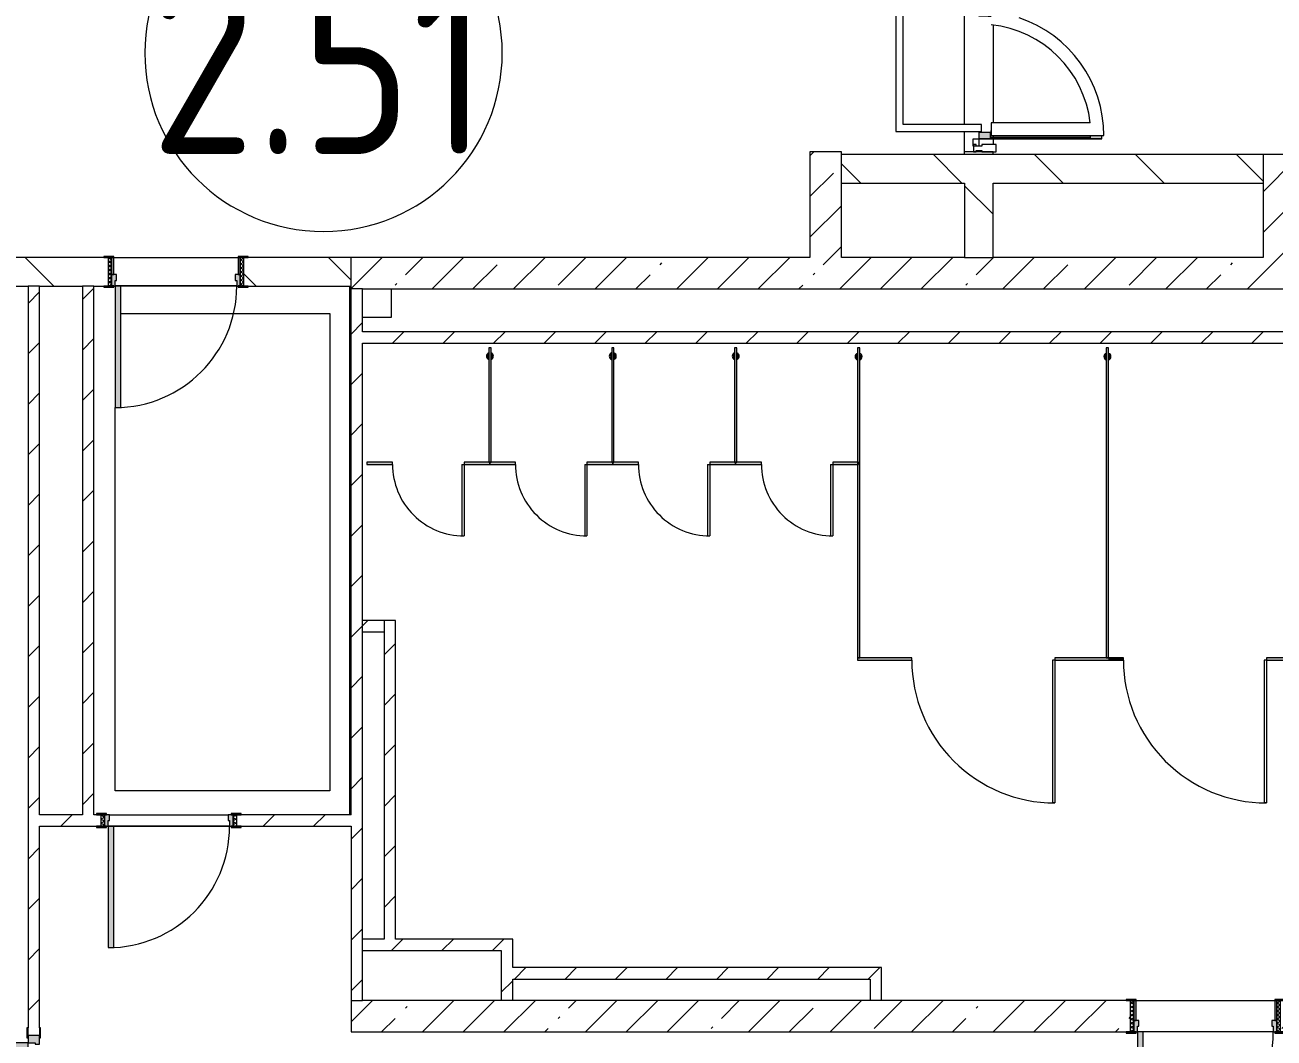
# Model space of a CAD drawing. Header units: millimetres. Extents: x 11693 to 241752, y -8553 to 29926.
# Drawn here: x 181669 to 190405, y 5138 to 12227 of the extents above; entities that cross this region are included whole.
import ezdxf

# ---------------------------------------------------------------- set-up
doc = ezdxf.new("R2010")
doc.units = ezdxf.units.MM
for name, color, linetype, lineweight in [('A-AREA-IDEN', 7, 'Continuous', 9), ('A-DETL', 7, 'Continuous', 5), ('A-DOOR-6', 7, 'Continuous', 5), ('A-GENM-2', 7, 'Continuous', 5), ('A-GLAZ-CWMG-2', 7, 'Continuous', 5), ('A-WALL-2', 7, 'Continuous', 9), ('I-WALL-3', 7, 'Continuous', 5)]:
    doc.layers.add(name, color=color, linetype=linetype, lineweight=lineweight)
for name, color, linetype, lineweight, true_color in [('A-DETL-GENF-3', 7, 'Continuous', 5, 0xe2e2e2), ('A-DETL-GENF-4', 7, 'Continuous', 5, 0xaaaaaa), ('A-DOOR-2', 7, 'Continuous', 5, 0xaaaaaa), ('A-DOOR-3', 7, 'Continuous', 5, 0xe2e2e2), ('A-DOOR-FRAM-2', 7, 'Continuous', 5, 0xe2e2e2), ('A-DOOR-FRAM-3', 7, 'Continuous', 5, 0xaaaaaa), ('A-FLOR-1', 7, 'Continuous', 5, 0xaaaaaa), ('A-GENM-4', 7, 'Continuous', 5, 0xe2ddcd)]:
    doc.layers.add(name, color=color, linetype=linetype, lineweight=lineweight, true_color=true_color)
doc.styles.add('GOST Common_3', font='GOST_Common.ttf', dxfattribs={"width": 0.9, "height": 1250})
pattern_1 = [(45, (89739.81, 0), (-176.7767, 176.7767), [])]
pattern_2 = [(45, (89739.8, 0), (-285.1231, 285.1231), []), (45, (90024.94, 0), (-285.1231, 285.1231), [504.031, -100.806, 16.764, -84.042])]
pattern_3 = [(135, (89739.8, 0), (-353.5534, -353.5534), [])]

# ---------------------------------------------------------------- blocks, each defined once
blk = doc.blocks.new('110_Дверь_СКБ_1Ст_Внутренняя1 - Д-7а_л__950x2100h_Туалет-V103-Общий план 2 этажа с размещением фрагментов 2_1-2_7')
at = {"layer": 'A-DOOR-2'}
h = blk.add_hatch(dxfattribs=at)
h.set_pattern_fill('FP_94', color=256, style=0, pattern_type=2)
h.set_pattern_definition([(135, (1776.41, 174.685), (-14.14214, -14.14214), []), (225, (1776.41, 174.685), (14.14214, -14.14214), [])])
h.paths.add_polyline_path([(537.5, 110), (512.5, 110), (512.5, -110), (537.5, -110)])
at = {"layer": 'A-DOOR-3'}
h = blk.add_hatch(color=256, dxfattribs=at)
h.paths.add_polyline_path([(487.5, 110), (487.5, 70), (477.5, 70), (477.5, 30), (512.5, 30), (512.5, 110)])
h.paths.add_polyline_path([(-462.5, 110), (-487.5, 110), (-487.5, 30), (-452.5, 30), (-452.5, 70), (-462.5, 70)])
at = {"layer": 'A-DOOR-FRAM-2'}
for points in [[(447.5, 1060), (447.5, 110), (487.5, 110), (487.5, 1060)], [(-542.5, 118), (-542.5, 110), (-472.5, 110), (-472.5, 118)], [(567.5, 118), (497.5, 118), (497.5, 110), (567.5, 110)], [(-472.5, 30), (-487.5, 30), (-487.5, -110), (-472.5, -110)], [(512.5, 30), (497.5, 30), (497.5, -110), (512.5, -110)], [(-542.5, -110), (-542.5, -118), (-472.5, -118), (-472.5, -110)], [(567.5, -110), (497.5, -110), (497.5, -118), (567.5, -118)]]:
    blk.add_hatch(color=256, dxfattribs=at).paths.add_polyline_path(points)
at = {"layer": 'A-DOOR-FRAM-3'}
h = blk.add_hatch(dxfattribs=at)
h.set_pattern_fill('FP_95', color=256, style=0, pattern_type=2)
h.set_pattern_definition([(45, (-346.384, 174.685), (-14.1421, 14.1421), []), (135, (-346.384, 174.685), (-14.1421, -14.1421), [])])
h.paths.add_polyline_path([(-487.5, 110), (-512.5, 110), (-512.5, -110), (-487.5, -110)])
at = {"layer": 'A-DOOR-2'}
for p, q in [((487.5, 1060), (447.5, 1060)), ((447.5, 1060), (447.5, 110)), ((487.5, 110), (487.5, 1060)), ((447.5, 110), (487.5, 110))]:
    blk.add_line(p, q, dxfattribs=at)
blk.add_arc((487.5, 110), 950, 90, 180, dxfattribs=at)
at = {"layer": 'A-DOOR-FRAM-3'}
for p, q in [((-472.5, 118), (-542.5, 118)), ((-542.5, 118), (-542.5, 110)), ((-542.5, 110), (-472.5, 110)), ((-487.5, 110), (-512.5, 110)), ((-512.5, 110), (-512.5, -110)), ((-462.5, 110), (-487.5, 110)), ((-487.5, 110), (-487.5, 30)), ((-487.5, -110), (-487.5, 110)), ((-472.5, 110), (-487.5, 110)), ((-487.5, 110), (-487.5, 109)), ((-487.5, 109), (-472.5, 109)), ((-472.5, 110), (-472.5, 118)), ((-472.5, 109), (-472.5, 110)), ((-462.5, 70), (-462.5, 110)), ((487.5, 110), (487.5, 70)), ((512.5, 110), (487.5, 110)), ((567.5, 118), (497.5, 118)), ((497.5, 118), (497.5, 110)), ((512.5, 110), (497.5, 110)), ((497.5, 110), (497.5, 109)), ((497.5, 110), (567.5, 110)), ((497.5, 109), (512.5, 109)), ((512.5, 30), (512.5, 110)), ((537.5, 110), (512.5, 110)), ((512.5, 110), (512.5, -110)), ((512.5, 109), (512.5, 110)), ((537.5, -110), (537.5, 110)), ((567.5, 110), (567.5, 118)), ((-487.5, 30), (-452.5, 30)), ((-472.5, 30), (-487.5, 30)), ((-487.5, 30), (-487.5, -110)), ((-472.5, -110), (-472.5, 30)), ((-452.5, 70), (-462.5, 70)), ((-452.5, 30), (-452.5, 70)), ((487.5, 70), (477.5, 70)), ((477.5, 70), (477.5, 30)), ((477.5, 30), (512.5, 30)), ((512.5, 30), (497.5, 30)), ((497.5, 30), (497.5, -110)), ((512.5, -110), (512.5, 30)), ((-472.5, -110), (-542.5, -110)), ((-542.5, -110), (-542.5, -118)), ((-542.5, -118), (-472.5, -118)), ((-512.5, -110), (-487.5, -110)), ((-487.5, -110), (-472.5, -110)), ((-472.5, -118), (-472.5, -110)), ((497.5, -110), (512.5, -110)), ((567.5, -110), (497.5, -110)), ((497.5, -110), (497.5, -118)), ((497.5, -118), (567.5, -118)), ((512.5, -110), (537.5, -110)), ((567.5, -118), (567.5, -110))]:
    blk.add_line(p, q, dxfattribs=at)
blk = doc.blocks.new('110_Дверь_СКБ_2Ст - Д-5_п_ Из игровой в коридор-32215844-Общий план 2 этажа с размещением фрагментов 2_1-2_7')
at = {"layer": 'A-DOOR-3'}
for points in [[(-637.5, 940), (-637.5, 40), (-587.5, 40), (-587.5, 940)], [(612.5, 440), (612.5, 40), (662.5, 40), (662.5, 440)]]:
    blk.add_hatch(color=256, dxfattribs=at).paths.add_polyline_path(points)
h = blk.add_hatch(color=256, dxfattribs=at)
h.paths.add_polyline_path([(-687.5, 40), (-687.5, -40), (-627.5, -40), (-627.5, -10), (-637.5, -10), (-637.5, 40)])
h.paths.add_polyline_path([(652.5, -40), (712.5, -40), (712.5, 40), (662.5, 40), (662.5, -10), (652.5, -10)])
at = {"layer": 'A-DOOR-FRAM-2'}
for points in [[(-742.5, 40), (-672.5, 40), (-672.5, 48), (-742.5, 48)], [(697.5, 40), (767.5, 40), (767.5, 48), (697.5, 48)], [(-742.5, -48), (-672.5, -48), (-672.5, -40), (-742.5, -40)], [(697.5, -48), (767.5, -48), (767.5, -40), (697.5, -40)]]:
    blk.add_hatch(color=256, dxfattribs=at).paths.add_polyline_path(points)
at = {"layer": 'A-DOOR-2'}
for p, q in [((-637.5, 940), (-637.5, 40)), ((-587.5, 940), (-637.5, 940)), ((-587.5, 40), (-587.5, 940)), ((662.5, 440), (612.5, 440)), ((612.5, 440), (612.5, 40)), ((662.5, 40), (662.5, 440)), ((-637.5, 40), (-587.5, 40)), ((612.5, 40), (662.5, 40))]:
    blk.add_line(p, q, dxfattribs=at)
for centre, radius, start, end in [((-637.5, 40), 900, 0, 90), ((662.5, 40), 400, 90, 180)]:
    blk.add_arc(centre, radius, start, end, dxfattribs=at)
at = {"layer": 'A-DOOR-FRAM-3'}
for p, q in [((-672.5, 48), (-742.5, 48)), ((-742.5, 48), (-742.5, 40)), ((-742.5, 40), (-672.5, 40)), ((-637.5, 40), (-687.5, 40)), ((-687.5, 40), (-687.5, -40)), ((-672.5, 40), (-672.5, 48)), ((-637.5, -10), (-637.5, 40)), ((662.5, 40), (662.5, -10)), ((712.5, 40), (662.5, 40)), ((767.5, 48), (697.5, 48)), ((697.5, 48), (697.5, 40)), ((697.5, 40), (767.5, 40)), ((712.5, -40), (712.5, 40)), ((767.5, 40), (767.5, 48)), ((-672.5, -40), (-742.5, -40)), ((-742.5, -40), (-742.5, -48)), ((-742.5, -48), (-672.5, -48)), ((-672.5, -39), (-687.5, -39)), ((-687.5, -39), (-687.5, -40)), ((-687.5, -40), (-627.5, -40)), ((-687.5, -40), (-672.5, -40)), ((-672.5, -40), (-672.5, -39)), ((-672.5, -48), (-672.5, -40)), ((-627.5, -10), (-637.5, -10)), ((-627.5, -40), (-627.5, -10)), ((662.5, -10), (652.5, -10)), ((652.5, -10), (652.5, -40)), ((652.5, -40), (712.5, -40)), ((712.5, -39), (697.5, -39)), ((697.5, -39), (697.5, -40)), ((697.5, -40), (712.5, -40)), ((767.5, -40), (697.5, -40)), ((697.5, -40), (697.5, -48)), ((697.5, -48), (767.5, -48)), ((712.5, -40), (712.5, -39)), ((767.5, -48), (767.5, -40))]:
    blk.add_line(p, q, dxfattribs=at)
blk = doc.blocks.new('110_Дверь_СКБ_1Ст_Внутренняя1 - Д-8 950x2100h_охрана-V108-Общий план 2 этажа с размещением фрагментов 2_1-2_7')
at = {"layer": 'A-DOOR-2'}
h = blk.add_hatch(dxfattribs=at)
h.set_pattern_fill('FP_62', color=256, style=0, pattern_type=2)
h.set_pattern_definition([(135, (1826.41, 164.685), (-14.14214, -14.14214), []), (225, (1826.41, 164.685), (14.14214, -14.14214), [])])
h.paths.add_polyline_path([(487.5, 100), (462.5, 100), (462.5, -100), (487.5, -100)])
at = {"layer": 'A-DOOR-3'}
h = blk.add_hatch(color=256, dxfattribs=at)
h.paths.add_polyline_path([(-437.5, 100), (-437.5, 20), (-402.5, 20), (-402.5, 60), (-412.5, 60), (-412.5, 100)])
h.paths.add_polyline_path([(462.5, 100), (437.5, 100), (437.5, 60), (427.5, 60), (427.5, 20), (462.5, 20)])
at = {"layer": 'A-DOOR-FRAM-2'}
for points in [[(397.5, 950), (397.5, 100), (437.5, 100), (437.5, 950)], [(-492.5, 108), (-492.5, 100), (-422.5, 100), (-422.5, 108)], [(517.5, 108), (447.5, 108), (447.5, 100), (517.5, 100)], [(-422.5, 20), (-437.5, 20), (-437.5, -100), (-422.5, -100)], [(462.5, 20), (447.5, 20), (447.5, -100), (462.5, -100)], [(-492.5, -100), (-492.5, -108), (-422.5, -108), (-422.5, -100)], [(447.5, -100), (447.5, -108), (517.5, -108), (517.5, -100)]]:
    blk.add_hatch(color=256, dxfattribs=at).paths.add_polyline_path(points)
at = {"layer": 'A-DOOR-FRAM-3'}
h = blk.add_hatch(dxfattribs=at)
h.set_pattern_fill('FP_63', color=256, style=0, pattern_type=2)
h.set_pattern_definition([(45, (-296.384, 164.685), (-14.1421, 14.1421), []), (135, (-296.384, 164.685), (-14.1421, -14.1421), [])])
h.paths.add_polyline_path([(-437.5, 100), (-462.5, 100), (-462.5, -100), (-437.5, -100)])
at = {"layer": 'A-DOOR-2'}
for p, q in [((437.5, 950), (397.5, 950)), ((397.5, 950), (397.5, 100)), ((437.5, 100), (437.5, 950)), ((397.5, 100), (437.5, 100))]:
    blk.add_line(p, q, dxfattribs=at)
blk.add_arc((437.5, 100), 850, 90, 180, dxfattribs=at)
at = {"layer": 'A-DOOR-FRAM-3'}
for p, q in [((-422.5, 108), (-492.5, 108)), ((-492.5, 108), (-492.5, 100)), ((-492.5, 100), (-422.5, 100)), ((-437.5, 100), (-462.5, 100)), ((-462.5, 100), (-462.5, -100)), ((-412.5, 100), (-437.5, 100)), ((-437.5, 100), (-437.5, 20)), ((-437.5, -100), (-437.5, 100)), ((-422.5, 100), (-437.5, 100)), ((-437.5, 100), (-437.5, 99)), ((-437.5, 99), (-422.5, 99)), ((-422.5, 100), (-422.5, 108)), ((-422.5, 99), (-422.5, 100)), ((-412.5, 60), (-412.5, 100)), ((437.5, 100), (437.5, 60)), ((462.5, 100), (437.5, 100)), ((517.5, 108), (447.5, 108)), ((447.5, 108), (447.5, 100)), ((462.5, 100), (447.5, 100)), ((447.5, 100), (447.5, 99)), ((447.5, 100), (517.5, 100)), ((447.5, 99), (462.5, 99)), ((462.5, 20), (462.5, 100)), ((487.5, 100), (462.5, 100)), ((462.5, 100), (462.5, -100)), ((462.5, 99), (462.5, 100)), ((487.5, -100), (487.5, 100)), ((517.5, 100), (517.5, 108)), ((-437.5, 20), (-402.5, 20)), ((-422.5, 20), (-437.5, 20)), ((-437.5, 20), (-437.5, -100)), ((-422.5, -100), (-422.5, 20)), ((-402.5, 60), (-412.5, 60)), ((-402.5, 20), (-402.5, 60)), ((437.5, 60), (427.5, 60)), ((427.5, 60), (427.5, 20)), ((427.5, 20), (462.5, 20)), ((462.5, 20), (447.5, 20)), ((447.5, 20), (447.5, -100)), ((462.5, -100), (462.5, 20)), ((-422.5, -100), (-492.5, -100)), ((-492.5, -100), (-492.5, -108)), ((-492.5, -108), (-422.5, -108)), ((-462.5, -100), (-437.5, -100)), ((-437.5, -100), (-422.5, -100)), ((-422.5, -108), (-422.5, -100)), ((447.5, -100), (462.5, -100)), ((517.5, -100), (447.5, -100)), ((447.5, -100), (447.5, -108)), ((447.5, -108), (517.5, -108)), ((462.5, -100), (487.5, -100)), ((517.5, -108), (517.5, -100))]:
    blk.add_line(p, q, dxfattribs=at)
blk = doc.blocks.new('110_Дверь_СКБ_1Ст_Внутренняя1 - Д-8 950x2100h_охрана-V109-Общий план 2 этажа с размещением фрагментов 2_1-2_7')
at = {"layer": 'A-DOOR-2'}
h = blk.add_hatch(dxfattribs=at)
h.set_pattern_fill('FP_98', color=256, style=0, pattern_type=2)
h.set_pattern_definition([(135, (1826.41, 104.685), (-14.14214, -14.14214), []), (225, (1826.41, 104.685), (14.14214, -14.14214), [])])
h.paths.add_polyline_path([(487.5, 40), (462.5, 40), (462.5, -40), (487.5, -40)])
at = {"layer": 'A-DOOR-3'}
h = blk.add_hatch(color=256, dxfattribs=at)
h.paths.add_polyline_path([(437.5, 40), (437.5, 0), (427.5, 0), (427.5, -40), (462.5, -40), (462.5, 40)])
h.paths.add_polyline_path([(-412.5, 40), (-437.5, 40), (-437.5, -40), (-402.5, -40), (-402.5, 0), (-412.5, 0)])
at = {"layer": 'A-DOOR-FRAM-2'}
for points in [[(397.5, 890), (397.5, 40), (437.5, 40), (437.5, 890)], [(-492.5, 48), (-492.5, 40), (-422.5, 40), (-422.5, 48)], [(517.5, 48), (447.5, 48), (447.5, 40), (517.5, 40)], [(-422.5, -40), (-492.5, -40), (-492.5, -48), (-422.5, -48)], [(447.5, -40), (447.5, -48), (517.5, -48), (517.5, -40)]]:
    blk.add_hatch(color=256, dxfattribs=at).paths.add_polyline_path(points)
at = {"layer": 'A-DOOR-FRAM-3'}
h = blk.add_hatch(dxfattribs=at)
h.set_pattern_fill('FP_99', color=256, style=0, pattern_type=2)
h.set_pattern_definition([(45, (-296.384, 104.685), (-14.1421, 14.1421), []), (135, (-296.384, 104.685), (-14.1421, -14.1421), [])])
h.paths.add_polyline_path([(-437.5, 40), (-462.5, 40), (-462.5, -40), (-437.5, -40)])
at = {"layer": 'A-DOOR-2'}
for p, q in [((437.5, 890), (397.5, 890)), ((397.5, 890), (397.5, 40)), ((437.5, 40), (437.5, 890)), ((397.5, 40), (437.5, 40))]:
    blk.add_line(p, q, dxfattribs=at)
blk.add_arc((437.5, 40), 850, 90, 180, dxfattribs=at)
at = {"layer": 'A-DOOR-FRAM-3'}
for p, q in [((-422.5, 48), (-492.5, 48)), ((-492.5, 48), (-492.5, 40)), ((-492.5, 40), (-422.5, 40)), ((-437.5, 40), (-462.5, 40)), ((-462.5, 40), (-462.5, -40)), ((-412.5, 40), (-437.5, 40)), ((-437.5, 40), (-437.5, -40)), ((-437.5, -40), (-437.5, 40)), ((-422.5, 40), (-437.5, 40)), ((-437.5, 40), (-437.5, 39)), ((-437.5, 39), (-422.5, 39)), ((-422.5, 40), (-422.5, 48)), ((-422.5, 39), (-422.5, 40)), ((-412.5, 0), (-412.5, 40)), ((-402.5, 0), (-412.5, 0)), ((-402.5, -40), (-402.5, 0)), ((437.5, 0), (427.5, 0)), ((427.5, 0), (427.5, -40)), ((437.5, 40), (437.5, 0)), ((462.5, 40), (437.5, 40)), ((517.5, 48), (447.5, 48)), ((447.5, 48), (447.5, 40)), ((462.5, 40), (447.5, 40)), ((447.5, 40), (447.5, 39)), ((447.5, 40), (517.5, 40)), ((447.5, 39), (462.5, 39)), ((462.5, -40), (462.5, 40)), ((487.5, 40), (462.5, 40)), ((462.5, 40), (462.5, -40)), ((462.5, 39), (462.5, 40)), ((487.5, -40), (487.5, 40)), ((517.5, 40), (517.5, 48)), ((-422.5, -40), (-492.5, -40)), ((-492.5, -40), (-492.5, -48)), ((-492.5, -48), (-422.5, -48)), ((-462.5, -40), (-437.5, -40)), ((-422.5, -39), (-437.5, -39)), ((-437.5, -39), (-437.5, -40)), ((-437.5, -40), (-402.5, -40)), ((-437.5, -40), (-422.5, -40)), ((-422.5, -40), (-422.5, -39)), ((-422.5, -48), (-422.5, -40)), ((427.5, -40), (462.5, -40)), ((462.5, -39), (447.5, -39)), ((447.5, -39), (447.5, -40)), ((447.5, -40), (462.5, -40)), ((517.5, -40), (447.5, -40)), ((447.5, -40), (447.5, -48)), ((447.5, -48), (517.5, -48)), ((462.5, -40), (462.5, -39)), ((462.5, -40), (487.5, -40)), ((517.5, -48), (517.5, -40))]:
    blk.add_line(p, q, dxfattribs=at)
blk = doc.blocks.new('131_Сантехническая перегородка 7 - СП-1-V196-Общий план 2 этажа с размещением фрагментов 2_1-2_7')
at = {"layer": 'A-GENM-4'}
blk.add_hatch(color=256, dxfattribs=at).paths.add_polyline_path([(2165.9, 8), (-4.1, 8), (-4.1, -8), (2165.9, -8)])
at = {"layer": 'A-GENM-2'}
for p, q in [((2165.9, 8), (-4.1, 8)), ((-4.1, 8), (-4.1, -8)), ((2165.9, -8), (2165.9, 8)), ((-4.1, -8), (2165.9, -8))]:
    blk.add_line(p, q, dxfattribs=at)
at = {"layer": 'A-GENM-2', "flags": 128}
for points in [[(71.5, 8), (71.1, 8.5), (70.8, 9), (70.4, 9.5), (70, 9.9), (69.6, 10.4), (69.2, 10.8), (68.8, 11.2), (68.3, 11.6), (67.8, 12), (67.3, 12.3), (66.8, 12.7), (66.3, 13), (65.8, 13.3), (65.3, 13.6), (64.7, 13.8), (64.2, 14), (63.6, 14.3), (63, 14.4), (62.4, 14.6), (61.9, 14.7), (61.3, 14.9), (60.7, 14.9), (60.1, 15), (59.5, 15.1), (58.9, 15.1), (58.3, 15.1), (57.7, 15), (57.1, 15), (56.5, 14.9), (55.9, 14.8), (55.3, 14.7), (54.7, 14.5), (54.1, 14.4), (53.5, 14.2), (53, 13.9), (52.4, 13.7), (51.9, 13.4), (51.4, 13.2), (50.8, 12.9), (50.3, 12.5), (49.8, 12.2), (49.3, 11.8), (48.9, 11.4), (48.4, 11), (48, 10.6), (47.6, 10.2), (47.2, 9.7), (46.8, 9.3), (46.4, 8.8), (46.1, 8.3), (45.9, 8)], [(45.9, -8), (46.3, -8.5), (46.6, -9), (47, -9.5), (47.4, -9.9), (47.8, -10.4), (48.2, -10.8), (48.6, -11.2), (49.1, -11.6), (49.6, -12), (50, -12.3), (50.5, -12.7), (51.1, -13), (51.6, -13.3), (52.1, -13.6), (52.7, -13.8), (53.2, -14), (53.8, -14.3), (54.4, -14.4), (54.9, -14.6), (55.5, -14.7), (56.1, -14.9), (56.7, -14.9), (57.3, -15), (57.9, -15.1), (58.5, -15.1), (59.1, -15.1), (59.7, -15), (60.3, -15), (60.9, -14.9), (61.5, -14.8), (62.1, -14.7), (62.7, -14.5), (63.3, -14.4), (63.8, -14.2), (64.4, -13.9), (65, -13.7), (65.5, -13.4), (66, -13.2), (66.6, -12.9), (67.1, -12.5), (67.6, -12.2), (68, -11.8), (68.5, -11.4), (69, -11), (69.4, -10.6), (69.8, -10.2), (70.2, -9.7), (70.6, -9.3), (70.9, -8.8), (71.3, -8.3), (71.5, -8)]]:
    blk.add_lwpolyline(points, dxfattribs=at)
at = {"layer": 'A-GENM-2'}
for radius, start, end in [(24.6, 19.91127, 160.08873), (17.6, 45, 135), (17.6, 45, 135), (15.1, 45, 135), (24.6, 199.91127, 340.08873), (17.6, 225, 315), (17.6, 225, 315), (15.1, 225, 315)]:
    blk.add_arc((58.7, 0), radius, start, end, dxfattribs=at)
blk = doc.blocks.new('131_Сантехническая перегородка 6 - СП-1-V197-Общий план 2 этажа с размещением фрагментов 2_1-2_7')
at = {"layer": 'A-GENM-4'}
blk.add_hatch(color=256, dxfattribs=at).paths.add_polyline_path([(800, 8), (0, 8), (0, -8), (800, -8)])
at = {"layer": 'A-GENM-2'}
for p, q in [((800, 8), (0, 8)), ((0, 8), (0, -8)), ((800, -8), (800, 8)), ((0, -8), (800, -8))]:
    blk.add_line(p, q, dxfattribs=at)
at = {"layer": 'A-GENM-2', "flags": 128}
for points in [[(71.5, 8), (71.1, 8.5), (70.8, 9), (70.4, 9.5), (70, 9.9), (69.6, 10.4), (69.2, 10.8), (68.8, 11.2), (68.3, 11.6), (67.8, 12), (67.3, 12.3), (66.8, 12.7), (66.3, 13), (65.8, 13.3), (65.3, 13.6), (64.7, 13.8), (64.2, 14), (63.6, 14.3), (63, 14.4), (62.4, 14.6), (61.9, 14.7), (61.3, 14.9), (60.7, 14.9), (60.1, 15), (59.5, 15.1), (58.9, 15.1), (58.3, 15.1), (57.7, 15), (57.1, 15), (56.5, 14.9), (55.9, 14.8), (55.3, 14.7), (54.7, 14.5), (54.1, 14.4), (53.5, 14.2), (53, 13.9), (52.4, 13.7), (51.9, 13.4), (51.4, 13.2), (50.8, 12.9), (50.3, 12.5), (49.8, 12.2), (49.3, 11.8), (48.9, 11.4), (48.4, 11), (48, 10.6), (47.6, 10.2), (47.2, 9.7), (46.8, 9.3), (46.4, 8.8), (46.1, 8.3), (45.9, 8)], [(45.9, -8), (46.3, -8.5), (46.6, -9), (47, -9.5), (47.4, -9.9), (47.8, -10.4), (48.2, -10.8), (48.6, -11.2), (49.1, -11.6), (49.6, -12), (50, -12.3), (50.5, -12.7), (51.1, -13), (51.6, -13.3), (52.1, -13.6), (52.7, -13.8), (53.2, -14), (53.8, -14.3), (54.4, -14.4), (54.9, -14.6), (55.5, -14.7), (56.1, -14.9), (56.7, -14.9), (57.3, -15), (57.9, -15.1), (58.5, -15.1), (59.1, -15.1), (59.7, -15), (60.3, -15), (60.9, -14.9), (61.5, -14.8), (62.1, -14.7), (62.7, -14.5), (63.3, -14.4), (63.8, -14.2), (64.4, -13.9), (65, -13.7), (65.5, -13.4), (66, -13.2), (66.6, -12.9), (67.1, -12.5), (67.6, -12.2), (68, -11.8), (68.5, -11.4), (69, -11), (69.4, -10.6), (69.8, -10.2), (70.2, -9.7), (70.6, -9.3), (70.9, -8.8), (71.3, -8.3), (71.5, -8)]]:
    blk.add_lwpolyline(points, dxfattribs=at)
at = {"layer": 'A-GENM-2'}
for radius, start, end in [(24.6, 19.91127, 160.08873), (17.6, 45, 135), (17.6, 45, 135), (15.1, 45, 135), (24.6, 199.91127, 340.08873), (17.6, 225, 315), (17.6, 225, 315), (15.1, 225, 315)]:
    blk.add_arc((58.7, 0), radius, start, end, dxfattribs=at)
blk = doc.blocks.new('131_Сантехническая перегородка_Дверь МГН - СД-1-V198-Общий план 2 этажа с размещением фрагментов 2_1-2_7')
at = {"layer": 'A-GENM-4'}
for points in [[(-370, 8), (-370, -8), (10, -8), (10, 8)], [(1010, 8), (1010, -8), (1390, -8), (1390, 8)]]:
    blk.add_hatch(color=256, dxfattribs=at).paths.add_polyline_path(points)
at = {"layer": 'A-DOOR-6'}
for p, q in [((10, 1008), (26, 1008)), ((10, 8), (10, 1008)), ((26, 8), (26, 1008)), ((10, 8), (26, 8))]:
    blk.add_line(p, q, dxfattribs=at)
blk.add_arc((10, 8), 1000, 360, 90, dxfattribs=at)
at = {"layer": 'A-GENM-2'}
for p, q in [((10, 8), (-370, 8)), ((-370, 8), (-370, -8)), ((10, -8), (10, 8)), ((1390, 8), (1010, 8)), ((1010, 8), (1010, -8)), ((1390, -8), (1390, 8)), ((-370, -8), (10, -8)), ((1010, -8), (1390, -8))]:
    blk.add_line(p, q, dxfattribs=at)
blk = doc.blocks.new('131_Сантехническая перегородка_Дверь 5 - СД-1-V199-Общий план 2 этажа с размещением фрагментов 2_1-2_7')
at = {"layer": 'A-GENM-4'}
for points in [[(70, 8), (70, -8), (250, -8), (250, 8)], [(750, 8), (750, -8), (930, -8), (930, 8)]]:
    blk.add_hatch(color=256, dxfattribs=at).paths.add_polyline_path(points)
at = {"layer": 'A-DOOR-6'}
for p, q in [((266, 508), (250, 508)), ((250, 8), (250, 508)), ((266, 8), (266, 508)), ((266, 8), (250, 8))]:
    blk.add_line(p, q, dxfattribs=at)
blk.add_arc((250, 8), 500, 360, 90, dxfattribs=at)
at = {"layer": 'A-GENM-2'}
for p, q in [((250, 8), (70, 8)), ((70, 8), (70, -8)), ((250, -8), (250, 8)), ((930, 8), (750, 8)), ((750, 8), (750, -8)), ((930, -8), (930, 8)), ((70, -8), (250, -8)), ((750, -8), (930, -8))]:
    blk.add_line(p, q, dxfattribs=at)
blk = doc.blocks.new('131_Сантехническая перегородка_Дверь МГН 2 - СД-1-V200-Общий план 2 этажа с размещением фрагментов 2_1-2_7')
at = {"layer": 'A-GENM-4'}
for points in [[(-430, 8), (-430, -8), (10, -8), (10, 8)], [(1010, 8), (1010, -8), (1110, -8), (1110, 8)]]:
    blk.add_hatch(color=256, dxfattribs=at).paths.add_polyline_path(points)
at = {"layer": 'A-DOOR-6'}
for p, q in [((10, 1008), (26, 1008)), ((10, 8), (10, 1008)), ((26, 8), (26, 1008)), ((10, 8), (26, 8))]:
    blk.add_line(p, q, dxfattribs=at)
blk.add_arc((10, 8), 1000, 360, 90, dxfattribs=at)
at = {"layer": 'A-GENM-2'}
for p, q in [((10, 8), (-430, 8)), ((-430, 8), (-430, -8)), ((10, -8), (10, 8)), ((1110, 8), (1010, 8)), ((1010, 8), (1010, -8)), ((1110, -8), (1110, 8)), ((-430, -8), (10, -8)), ((1010, -8), (1110, -8))]:
    blk.add_line(p, q, dxfattribs=at)
blk = doc.blocks.new('Дверь_Витражная_остекление_ - ВВ-7 остекление-32349468-Общий план 2 этажа с размещением фрагментов 2_1-2_7')
at = {"layer": 'A-DETL-GENF-3'}
for points in [[(-860, -236.9), (-860, -880), (-837.2, -880), (-837.2, -106.8), (-815, -106.8), (-815, -20), (-860, -20), (-860, -106.8)], [(865, -103.8), (877.8, -103.8), (877.8, -880), (910, -880), (910, -140), (900, -140), (900, -40), (910, -40), (910, -20), (865, -20)]]:
    blk.add_hatch(color=256, dxfattribs=at).paths.add_polyline_path(points)
at = {"layer": 'A-DETL-GENF-4'}
for p, q in [((-815, -20), (-860, -20)), ((-860, -880), (-860, -20)), ((-815, -20), (-860, -20)), ((-860, -20), (-860, -880)), ((-815, -106.8), (-815, -20)), ((-815, -106.8), (-815, -20)), ((865, -103.8), (865, -20)), ((865, -20), (865, -103.8)), ((-860, -100), (-815, -100)), ((-850, -800), (-850, -100)), ((-806, -106.8), (-806, -100)), ((900, -100), (865, -100)), ((900, -800), (900, -140)), ((910, -880), (910, -140)), ((910, -880), (910, -140)), ((-860, -800), (-837.2, -800)), ((910, -800), (877.8, -800)), ((-860, -880), (-837.2, -880)), ((-860, -880), (-837.2, -880)), ((910, -880), (877.8, -880)), ((877.8, -880), (910, -880))]:
    blk.add_line(p, q, dxfattribs=at)
at = {"layer": 'A-DOOR-2'}
for p, q in [((-910, 20), (-860, 20)), ((-910, -20), (-910, 20)), ((-860, 20), (-860, -20)), ((860, 20), (910, 20)), ((860, -20), (860, 20)), ((910, 20), (910, -20)), ((-860, -20), (-910, -20)), ((-860, -880), (-860, -20)), ((910, -20), (860, -20)), ((860, -103.8), (860, -39))]:
    blk.add_line(p, q, dxfattribs=at)
for centre, start, end in [((-860, -20), 354.22155, 0), ((860, -20), 180, 185.77845), ((-860, -20), 270, 271.54729)]:
    blk.add_arc(centre, 860, start, end, dxfattribs=at)
blk = doc.blocks.new('Прямоугольный импост - Импост структурный с накладкой - 160мм Темный-32310142-Общий план 2 этажа с размещением фрагментов 2_1-2_7')
at = {"layer": 'A-GLAZ-CWMG-2'}
for p, q in [((-50, 0), (-50, 17)), ((-50, 17), (0, 17)), ((-40, 0), (-50, 0)), ((-40, -40), (-40, 0)), ((0, 0), (-10, 0)), ((-10, 0), (-10, -40)), ((0, 17), (0, 0)), ((-50, -140), (-50, -40)), ((-50, -40), (-40, -40)), ((-10, -40), (0, -40)), ((0, -40), (0, -140)), ((0, -140), (-50, -140))]:
    blk.add_line(p, q, dxfattribs=at)
blk = doc.blocks.new('Марка_Помещения - Номер-25198446-Общий план 2 этажа с размещением фрагментов 2_1-2_7')
at = {"layer": 'A-AREA-IDEN'}
for start, end in [(360, 180), (180, 360)]:
    blk.add_arc((0, 0), 2.5, start, end, dxfattribs=at)

msp = doc.modelspace()

# ---------------------------------------------------------------- hatches: boundary and pattern name
at = {"layer": 'I-WALL-3'}
h = msp.add_hatch(dxfattribs=at)
h.set_pattern_fill('FP_57', color=256, style=0, pattern_type=2)
h.set_pattern_definition(pattern_2)
h.paths.add_polyline_path([(187378.8, 10600), (187378.8, 11340), (187158.8, 11340), (187158.8, 10600)])
h = msp.add_hatch(dxfattribs=at)
h.set_pattern_fill('FP_60', color=256, style=0, pattern_type=2)
h.set_pattern_definition(pattern_3)
h.paths.add_polyline_path([(188045.7, 11120), (190328.8, 11120), (190328.8, 11320), (187378.8, 11320), (187378.8, 11120)])
h = msp.add_hatch(dxfattribs=at)
h.set_pattern_fill('FP_57', color=256, style=0, pattern_type=2)
h.set_pattern_definition(pattern_2)
h.paths.add_polyline_path([(190548.8, 10600), (190548.8, 11320), (190328.8, 11320), (190328.8, 10600)])
h = msp.add_hatch(dxfattribs=at)
h.set_pattern_fill('FP_60', color=256, style=0, pattern_type=2)
h.set_pattern_definition(pattern_3)
h.paths.add_polyline_path([(188439.8, 10600), (188439.8, 11120), (188239.8, 11120), (188239.8, 10600)])
h = msp.add_hatch(dxfattribs=at)
h.set_pattern_fill('FP_60', color=256, style=0, pattern_type=2)
h.set_pattern_definition(pattern_3)
h.paths.add_polyline_path([(181389.6, 10400), (182249.8, 10400), (182249.8, 10600), (181124.8, 10600), (181124.8, 10400), (181179.8, 10400)])
h.paths.add_polyline_path([(183949.8, 10400), (183949.7, 10600), (183199.8, 10600), (183199.8, 10400), (183949.7, 10400)])
h.paths.add_polyline_path([(179669.8, 10400), (179724.8, 10400), (179724.8, 10600), (179349.8, 10600), (179349.8, 10400), (179524.8, 10400)])
h = msp.add_hatch(dxfattribs=at)
h.set_pattern_fill('FP_57', color=256, style=0, pattern_type=2)
h.set_pattern_definition(pattern_2)
h.paths.add_polyline_path([(191349.8, 10380), (191349.8, 10600), (183949.8, 10600), (183949.8, 10380), (191117.8, 10380)])
h = msp.add_hatch(dxfattribs=at)
h.set_pattern_fill('FP_61', color=256, style=0, pattern_type=2)
h.set_pattern_definition(pattern_1)
h.paths.add_polyline_path([(181689.8, 125), (181769.8, 125), (181769.8, 3755), (181689.8, 3755), (181689.8, 562.4)])
h.paths.add_polyline_path([(181739.8, 5155), (181769.8, 5155), (181769.8, 10400), (181689.8, 10400), (181689.8, 5155)])
h = msp.add_hatch(dxfattribs=at)
h.set_pattern_fill('FP_61', color=256, style=0, pattern_type=2)
h.set_pattern_definition(pattern_1)
h.paths.add_polyline_path([(182069.8, 6700), (182149.8, 6700), (182149.8, 10400), (182069.8, 10400), (182069.8, 7248.5)])
h = msp.add_hatch(dxfattribs=at)
h.set_pattern_fill('FP_61', color=256, style=0, pattern_type=2)
h.set_pattern_definition(pattern_1)
h.paths.add_polyline_path([(184029.8, 5400), (184029.8, 10380), (183949.8, 10380), (183949.8, 5400)])
h = msp.add_hatch(dxfattribs=at)
h.set_pattern_fill('FP_61', color=256, style=0, pattern_type=2)
h.set_pattern_definition(pattern_1)
h.paths.add_polyline_path([(190819.8, 10000), (190819.8, 10080), (184029.8, 10080), (184029.8, 10000), (189069.8, 10000)])
h = msp.add_hatch(dxfattribs=at)
h.set_pattern_fill('FP_61', color=256, style=0, pattern_type=2)
h.set_pattern_definition(pattern_1)
h.paths.add_polyline_path([(184029.8, 7980), (184179.8, 7980), (184179.8, 8060), (184029.8, 8060)])
h = msp.add_hatch(dxfattribs=at)
h.set_pattern_fill('FP_61', color=256, style=0, pattern_type=2)
h.set_pattern_definition(pattern_1)
h.paths.add_polyline_path([(184179.8, 7980), (184259.8, 7980), (184259.8, 8060), (184029.8, 8060), (184029.8, 7980)])
h = msp.add_hatch(dxfattribs=at)
h.set_pattern_fill('FP_61', color=256, style=0, pattern_type=2)
h.set_pattern_definition(pattern_1)
h.paths.add_polyline_path([(184259.8, 5830), (184259.8, 7980), (184179.8, 7980), (184179.8, 5830)])
h = msp.add_hatch(dxfattribs=at)
h.set_pattern_fill('FP_61', color=256, style=0, pattern_type=2)
h.set_pattern_definition(pattern_1)
h.paths.add_polyline_path([(183949.8, 6620), (183949.8, 6700), (183149.8, 6700), (183149.8, 6620), (183179.8, 6620)])
h.paths.add_polyline_path([(181769.8, 6620), (182199.8, 6620), (182199.8, 6700), (181769.8, 6700)])
h = msp.add_hatch(dxfattribs=at)
h.set_pattern_fill('FP_61', color=256, style=0, pattern_type=2)
h.set_pattern_definition(pattern_1)
h.paths.add_polyline_path([(184999.8, 5750), (184999.8, 5830), (184029.8, 5830), (184029.8, 5750)])
h = msp.add_hatch(dxfattribs=at)
h.set_pattern_fill('FP_61', color=256, style=0, pattern_type=2)
h.set_pattern_definition(pattern_1)
h.paths.add_polyline_path([(184999.8, 5400), (185079.8, 5400), (185079.8, 5830), (184999.8, 5830), (184999.8, 5750)])
h = msp.add_hatch(dxfattribs=at)
h.set_pattern_fill('FP_61', color=256, style=0, pattern_type=2)
h.set_pattern_definition(pattern_1)
h.paths.add_polyline_path([(187579.8, 5550), (187579.8, 5630), (185079.8, 5630), (185079.8, 5550), (187021.7, 5550)])
h = msp.add_hatch(dxfattribs=at)
h.set_pattern_fill('FP_61', color=256, style=0, pattern_type=2)
h.set_pattern_definition(pattern_1)
h.paths.add_polyline_path([(187659.8, 5400), (187659.8, 5630), (187579.8, 5630), (187579.8, 5400)])
h = msp.add_hatch(dxfattribs=at)
h.set_pattern_fill('FP_57', color=256, style=0, pattern_type=2)
h.set_pattern_definition(pattern_2)
h.paths.add_polyline_path([(191349.8, 5180), (191349.8, 5400), (190449.8, 5400), (190449.8, 5180), (191309.8, 5180)])
h.paths.add_polyline_path([(183949.8, 5180), (189399.8, 5180), (189399.8, 5400), (183949.8, 5400)])

# ---------------------------------------------------------------- linework, layer by layer
at = {"layer": 'A-DETL'}
for p, q in [((182339.8, 10207.5), (183799.8, 10207.5)), ((183799.8, 10207.5), (183799.8, 6867.5)), ((182299.8, 6867.5), (182299.8, 9550)), ((183799.8, 6867.5), (182299.8, 6867.5))]:
    msp.add_line(p, q, dxfattribs=at)
at = {"layer": 'A-FLOR-1'}
for p, q in [((187759.8, 13150), (187759.8, 11481.2)), ((187809.8, 11531.2), (187809.8, 13100)), ((189119.5, 11542.2), (188427.6, 11542.2)), ((188427.6, 11542.2), (188427.6, 11452.8)), ((187759.8, 11481.2), (188359.8, 11481.2)), ((188359.8, 11531.2), (187809.8, 11531.2)), ((188359.8, 11481.2), (188359.8, 11531.2)), ((188427.6, 11452.8), (189214.6, 11452.8)), ((183149.8, 10401.4), (182299.8, 10401.4)), ((182299.8, 10401), (183149.8, 10401)), ((183939.8, 6701.4), (183939.8, 10400)), ((184229.8, 10380), (184229.8, 10180)), ((184229.8, 10180), (184029.8, 10180)), ((183179.8, 6701.4), (183939.8, 6701.4)), ((182249.8, 6621.4), (183099.8, 6621.4))]:
    msp.add_line(p, q, dxfattribs=at)
for radius, start, end in [(870, 360, 71.40745), (780, 6.57701, 84.00325)]:
    msp.add_arc((188344.6, 11452.8), radius, start, end, dxfattribs=at)
at = {"layer": 'A-WALL-2'}
for p, q in [((188239.8, 10600), (188439.8, 10600)), ((181769.8, 10400), (181689.8, 10400)), ((182149.8, 10400), (182069.8, 10400)), ((184029.8, 10380), (183949.8, 10380)), ((183949.8, 5400), (184029.8, 5400))]:
    msp.add_line(p, q, dxfattribs=at)
at = {"layer": 'I-WALL-3'}
for p, q in [((188239.8, 11531.2), (188239.8, 13100)), ((188439.8, 12226.3), (188439.8, 11542.2)), ((188239.8, 11320), (188239.8, 11481.2)), ((188439.8, 11452.8), (188439.8, 11390)), ((187158.8, 11340), (187158.8, 10600)), ((187378.8, 11340), (187158.8, 11340)), ((187378.8, 10600), (187378.8, 11340)), ((190328.8, 11320), (187378.8, 11320)), ((188439.8, 11340), (188239.8, 11340)), ((188439.8, 11320), (188439.8, 11340)), ((190328.8, 11320), (190328.8, 10600)), ((190548.8, 11320), (190328.8, 11320)), ((187378.8, 11120), (188239.8, 11120)), ((188239.8, 11120), (188239.8, 10600)), ((188439.8, 10600), (188439.8, 11120)), ((188439.8, 11120), (190328.8, 11120)), ((182219.8, 10600), (181179.8, 10600)), ((182289.8, 10600), (183159.8, 10600)), ((187158.8, 10600), (183229.8, 10600)), ((183949.8, 6700), (183949.8, 10600)), ((188239.8, 10600), (187378.8, 10600)), ((190328.8, 10600), (188439.8, 10600)), ((181179.8, 10400), (181689.8, 10400)), ((181689.8, 10400), (181689.8, 5210)), ((181769.8, 6700), (181769.8, 10400)), ((181769.8, 10400), (182069.8, 10400)), ((182069.8, 10400), (182069.8, 6700)), ((182149.8, 6700), (182149.8, 10400)), ((182149.8, 10400), (182219.8, 10400)), ((183149.8, 10400), (182339.8, 10400)), ((183229.8, 10400), (183949.8, 10400)), ((184029.8, 10080), (184029.8, 10380)), ((184029.8, 10380), (191349.8, 10380)), ((190819.8, 10080), (184029.8, 10080)), ((184029.8, 5400), (184029.8, 10000)), ((184029.8, 10000), (190819.8, 10000)), ((184259.8, 8060), (184029.8, 8060)), ((184179.8, 8060), (184179.8, 5830)), ((184259.8, 5830), (184259.8, 8060)), ((184029.8, 7980), (184179.8, 7980)), ((182069.8, 6700), (181769.8, 6700)), ((182169.8, 6700), (182149.8, 6700)), ((182259.8, 6700), (183089.8, 6700)), ((183949.8, 6700), (183179.8, 6700)), ((181769.8, 6620), (182169.8, 6620)), ((181769.8, 5210), (181769.8, 6620)), ((183099.8, 6620), (182289.8, 6620)), ((183179.8, 6620), (183949.8, 6620)), ((183949.8, 6620), (183949.8, 5180)), ((184179.8, 5830), (184029.8, 5830)), ((185079.8, 5830), (184259.8, 5830)), ((185079.8, 5630), (185079.8, 5830)), ((184029.8, 5750), (184999.8, 5750)), ((184999.8, 5750), (184999.8, 5400)), ((187659.8, 5630), (185079.8, 5630)), ((187659.8, 5400), (187659.8, 5630)), ((185079.8, 5550), (187579.8, 5550)), ((185079.8, 5400), (185079.8, 5550)), ((187579.8, 5550), (187579.8, 5400)), ((189369.8, 5400), (184029.8, 5400)), ((189439.8, 5400), (190409.8, 5400)), ((183949.8, 5180), (189369.8, 5180)), ((190399.8, 5180), (189489.8, 5180))]:
    msp.add_line(p, q, dxfattribs=at)

# ---------------------------------------------------------------- block references
at = {"layer": 'A-AREA-IDEN', "xscale": 499.9999999999995, "yscale": 499.9999999999995, "zscale": 499.9999999999995}
msp.add_blockref('Марка_Помещения - Номер-25198446-Общий план 2 этажа с размещением фрагментов 2_1-2_7', (183756.8, 12031.7), dxfattribs=at)
at = {"layer": 'A-DOOR-2'}
for name, p, rotation in [('Дверь_Витражная_остекление_ - ВВ-7 остекление-32349468-Общий план 2 этажа с размещением фрагментов 2_1-2_7', (188320.8, 12290), 89.99999999999993), ('110_Дверь_СКБ_1Ст_Внутренняя1 - Д-8 950x2100h_охрана-V108-Общий план 2 этажа с размещением фрагментов 2_1-2_7', (182737.3, 10500), 180), ('110_Дверь_СКБ_1Ст_Внутренняя1 - Д-8 950x2100h_охрана-V109-Общий план 2 этажа с размещением фрагментов 2_1-2_7', (182687.3, 6660), 180), ('110_Дверь_СКБ_1Ст_Внутренняя1 - Д-7а_л__950x2100h_Туалет-V103-Общий план 2 этажа с размещением фрагментов 2_1-2_7', (189937.3, 5290), 180), ('110_Дверь_СКБ_2Ст - Д-5_п_ Из игровой в коридор-32215844-Общий план 2 этажа с размещением фрагментов 2_1-2_7', (181729.8, 4442.5), 89.99999999999991)]:
    msp.add_blockref(name, p, dxfattribs=dict(at, rotation=rotation))
at = {"layer": 'A-GENM-2'}
for name, p, rotation in [('131_Сантехническая перегородка 6 - СП-1-V197-Общий план 2 этажа с размещением фрагментов 2_1-2_7', (184920.4, 9968), 270.0000000000007), ('131_Сантехническая перегородка 6 - СП-1-V197-Общий план 2 этажа с размещением фрагментов 2_1-2_7', (185780.1, 9968), 270.0000000000007), ('131_Сантехническая перегородка 6 - СП-1-V197-Общий план 2 этажа с размещением фрагментов 2_1-2_7', (186639.7, 9968), 270.0000000000007), ('131_Сантехническая перегородка 7 - СП-1-V196-Общий план 2 этажа с размещением фрагментов 2_1-2_7', (187499.3, 9964.9), 269.9999999999999), ('131_Сантехническая перегородка 7 - СП-1-V196-Общий план 2 этажа с размещением фрагментов 2_1-2_7', (189239.8, 9964.9), 269.9999999999999), ('131_Сантехническая перегородка_Дверь 5 - СД-1-V199-Общий план 2 этажа с размещением фрагментов 2_1-2_7', (184989.3, 9160), 180), ('131_Сантехническая перегородка_Дверь 5 - СД-1-V199-Общий план 2 этажа с размещением фрагментов 2_1-2_7', (185849.3, 9160), 180), ('131_Сантехническая перегородка_Дверь 5 - СД-1-V199-Общий план 2 этажа с размещением фрагментов 2_1-2_7', (186709.3, 9160), 180), ('131_Сантехническая перегородка_Дверь 5 - СД-1-V199-Общий план 2 этажа с размещением фрагментов 2_1-2_7', (187569.3, 9160), 180), ('131_Сантехническая перегородка_Дверь МГН - СД-1-V198-Общий план 2 этажа с размещением фрагментов 2_1-2_7', (188881.3, 7791), 180), ('131_Сантехническая перегородка_Дверь МГН 2 - СД-1-V200-Общий план 2 этажа с размещением фрагментов 2_1-2_7', (190361.3, 7791), 180)]:
    msp.add_blockref(name, p, dxfattribs=dict(at, rotation=rotation))
at = {"layer": 'A-GLAZ-CWMG-2', "extrusion": (0, 0, -1), "rotation": 270.0000000000001}
msp.add_blockref('Прямоугольный импост - Импост структурный с накладкой - 160мм Темный-32310142-Общий план 2 этажа с размещением фрагментов 2_1-2_7', (-188320.8, 11340), dxfattribs=at)

# ---------------------------------------------------------------- texts
at = {"layer": 'A-AREA-IDEN', "insert": (182547.4, 12574.5), "char_height": 1250, "width": 3030.379, "attachment_point": 1, "style": 'GOST Common_3'}
msp.add_mtext('2.51', dxfattribs=at)

doc.saveas('drawing.dxf')
